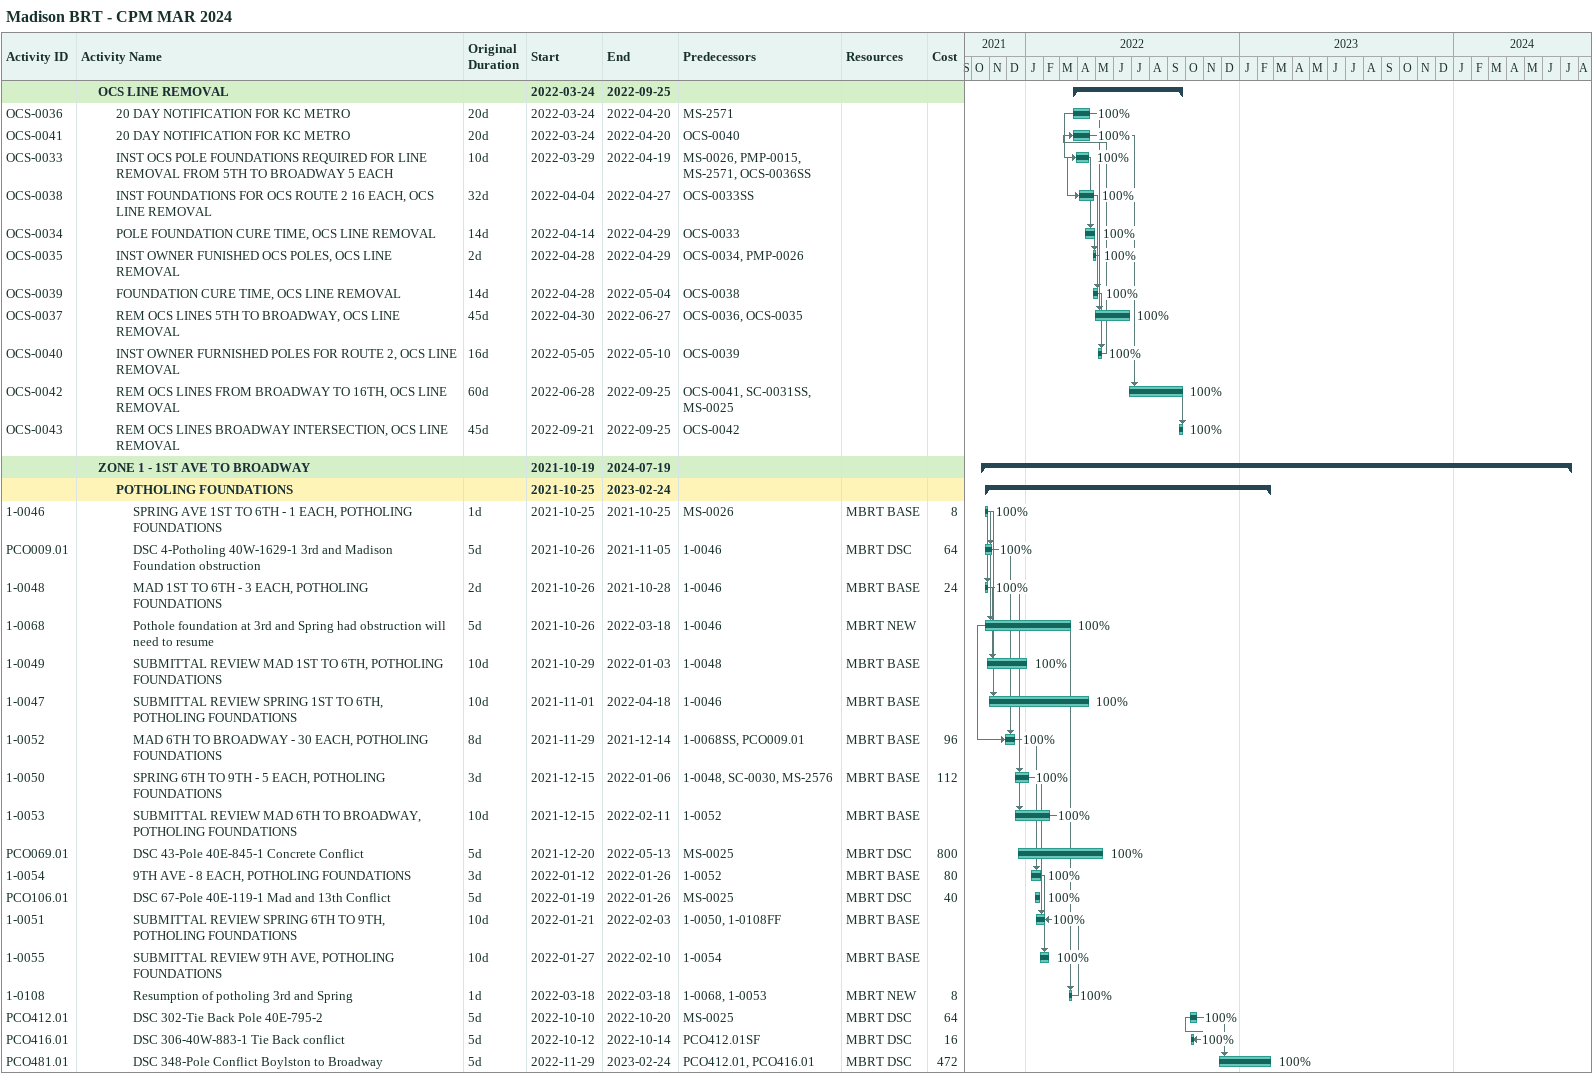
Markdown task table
Madison BRT - CPM MAR 2024

| ID | Level | Task | Original duration | Start | Finish | Predecessors | Resources | % complete | Cost |
|---|---|---|---|---|---|---|---|---|---|
|  | 2 | **OCS LINE REMOVAL** |  | 2022-03-24 | 2022-09-25 |  |  |  |  |
| OCS-0036 | 3 | 20 DAY NOTIFICATION FOR KC METRO | 20d | 2022-03-24 | 2022-04-20 | MS-2571 |  | 100 |  |
| OCS-0041 | 3 | 20 DAY NOTIFICATION FOR KC METRO | 20d | 2022-03-24 | 2022-04-20 | OCS-0040 |  | 100 |  |
| OCS-0033 | 3 | INST OCS POLE FOUNDATIONS REQUIRED FOR LINE REMOVAL FROM 5TH TO BROADWAY 5 EACH | 10d | 2022-03-29 | 2022-04-19 | MS-0026, PMP-0015, MS-2571, OCS-0036SS |  | 100 |  |
| OCS-0038 | 3 | INST FOUNDATIONS FOR OCS ROUTE 2 16 EACH, OCS LINE REMOVAL | 32d | 2022-04-04 | 2022-04-27 | OCS-0033SS |  | 100 |  |
| OCS-0034 | 3 | POLE FOUNDATION CURE TIME, OCS LINE REMOVAL | 14d | 2022-04-14 | 2022-04-29 | OCS-0033 |  | 100 |  |
| OCS-0035 | 3 | INST OWNER FUNISHED OCS POLES, OCS LINE REMOVAL | 2d | 2022-04-28 | 2022-04-29 | OCS-0034, PMP-0026 |  | 100 |  |
| OCS-0039 | 3 | FOUNDATION CURE TIME, OCS LINE REMOVAL | 14d | 2022-04-28 | 2022-05-04 | OCS-0038 |  | 100 |  |
| OCS-0037 | 3 | REM OCS LINES 5TH TO BROADWAY, OCS LINE REMOVAL | 45d | 2022-04-30 | 2022-06-27 | OCS-0036, OCS-0035 |  | 100 |  |
| OCS-0040 | 3 | INST OWNER FURNISHED POLES FOR ROUTE 2, OCS LINE REMOVAL | 16d | 2022-05-05 | 2022-05-10 | OCS-0039 |  | 100 |  |
| OCS-0042 | 3 | REM OCS LINES FROM BROADWAY TO 16TH, OCS LINE REMOVAL | 60d | 2022-06-28 | 2022-09-25 | OCS-0041, SC-0031SS, MS-0025 |  | 100 |  |
| OCS-0043 | 3 | REM OCS LINES BROADWAY INTERSECTION, OCS LINE REMOVAL | 45d | 2022-09-21 | 2022-09-25 | OCS-0042 |  | 100 |  |
|  | 2 | **ZONE 1 - 1ST AVE TO BROADWAY** |  | 2021-10-19 | 2024-07-19 |  |  |  |  |
|  | 3 | **POTHOLING FOUNDATIONS** |  | 2021-10-25 | 2023-02-24 |  |  |  |  |
| 1-0046 | 4 | SPRING AVE 1ST TO 6TH - 1 EACH, POTHOLING FOUNDATIONS | 1d | 2021-10-25 | 2021-10-25 | MS-0026 | MBRT BASE | 100 | 8 |
| PCO009.01 | 4 | DSC 4-Potholing 40W-1629-1 3rd and Madison Foundation obstruction | 5d | 2021-10-26 | 2021-11-05 | 1-0046 | MBRT DSC | 100 | 64 |
| 1-0048 | 4 | MAD 1ST TO 6TH - 3 EACH, POTHOLING FOUNDATIONS | 2d | 2021-10-26 | 2021-10-28 | 1-0046 | MBRT BASE | 100 | 24 |
| 1-0068 | 4 | Pothole foundation at 3rd and Spring had obstruction will need to resume | 5d | 2021-10-26 | 2022-03-18 | 1-0046 | MBRT NEW | 100 |  |
| 1-0049 | 4 | SUBMITTAL REVIEW MAD 1ST TO 6TH, POTHOLING FOUNDATIONS | 10d | 2021-10-29 | 2022-01-03 | 1-0048 | MBRT BASE | 100 |  |
| 1-0047 | 4 | SUBMITTAL REVIEW SPRING 1ST TO 6TH, POTHOLING FOUNDATIONS | 10d | 2021-11-01 | 2022-04-18 | 1-0046 | MBRT BASE | 100 |  |
| 1-0052 | 4 | MAD 6TH TO BROADWAY - 30 EACH, POTHOLING FOUNDATIONS | 8d | 2021-11-29 | 2021-12-14 | 1-0068SS, PCO009.01 | MBRT BASE | 100 | 96 |
| 1-0050 | 4 | SPRING 6TH TO 9TH - 5 EACH, POTHOLING FOUNDATIONS | 3d | 2021-12-15 | 2022-01-06 | 1-0048, SC-0030, MS-2576 | MBRT BASE | 100 | 112 |
| 1-0053 | 4 | SUBMITTAL REVIEW MAD 6TH TO BROADWAY, POTHOLING FOUNDATIONS | 10d | 2021-12-15 | 2022-02-11 | 1-0052 | MBRT BASE | 100 |  |
| PCO069.01 | 4 | DSC 43-Pole 40E-845-1 Concrete Conflict | 5d | 2021-12-20 | 2022-05-13 | MS-0025 | MBRT DSC | 100 | 800 |
| 1-0054 | 4 | 9TH AVE - 8 EACH, POTHOLING FOUNDATIONS | 3d | 2022-01-12 | 2022-01-26 | 1-0052 | MBRT BASE | 100 | 80 |
| PCO106.01 | 4 | DSC 67-Pole 40E-119-1 Mad and 13th Conflict | 5d | 2022-01-19 | 2022-01-26 | MS-0025 | MBRT DSC | 100 | 40 |
| 1-0051 | 4 | SUBMITTAL REVIEW SPRING 6TH TO 9TH, POTHOLING FOUNDATIONS | 10d | 2022-01-21 | 2022-02-03 | 1-0050, 1-0108FF | MBRT BASE | 100 |  |
| 1-0055 | 4 | SUBMITTAL REVIEW 9TH AVE, POTHOLING FOUNDATIONS | 10d | 2022-01-27 | 2022-02-10 | 1-0054 | MBRT BASE | 100 |  |
| 1-0108 | 4 | Resumption of potholing 3rd and Spring | 1d | 2022-03-18 | 2022-03-18 | 1-0068, 1-0053 | MBRT NEW | 100 | 8 |
| PCO412.01 | 4 | DSC 302-Tie Back Pole 40E-795-2 | 5d | 2022-10-10 | 2022-10-20 | MS-0025 | MBRT DSC | 100 | 64 |
| PCO416.01 | 4 | DSC 306-40W-883-1 Tie Back conflict | 5d | 2022-10-12 | 2022-10-14 | PCO412.01SF | MBRT DSC | 100 | 16 |
| PCO481.01 | 4 | DSC 348-Pole Conflict Boylston to Broadway | 5d | 2022-11-29 | 2023-02-24 | PCO412.01, PCO416.01 | MBRT DSC | 100 | 472 |
